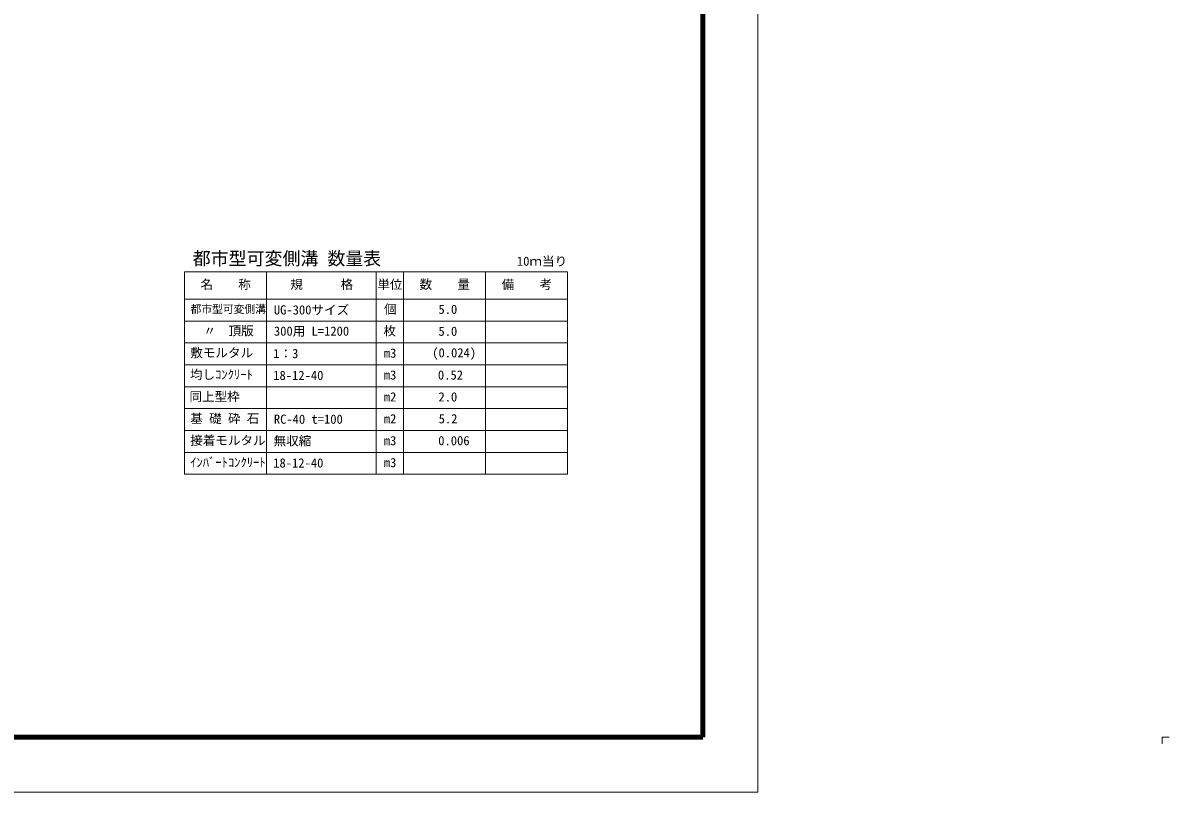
# Model space of a CAD drawing. Units: millimetres on the paper. Extents: x 20 to 1011, y 20 to 614.
# Drawn here: x 592.5 to 1011.4, y 20.1 to 301.3 of the extents above; entities that cross this region are included whole.
import ezdxf
from ezdxf.enums import TextEntityAlignment as Align

# ---------------------------------------------------------------- set-up
doc = ezdxf.new("R2010")
doc.units = ezdxf.units.MM
for name, color, linetype, lineweight in [('D-BMK-HTXT', 7, 'Continuous', 13), ('D-TTL-LINE（区切線）', 7, 'Continuous', 35), ('D-TTL（外枠）', 2, 'Continuous', 140), ('Defpoints_4', 151, 'Continuous', 13)]:
    doc.layers.add(name, color=color, linetype=linetype, lineweight=lineweight)
doc.styles.add('ＭＳ ゴシック', font='')
doc.styles.get('ＭＳ ゴシック').set_extended_font_data('MS Gothic')

msp = doc.modelspace()

# ---------------------------------------------------------------- linework, layer by layer
at = {"layer": 'D-BMK-HTXT'}
for p, q in [((651.58, 210.27), (651.58, 136.27)), ((651.58, 210.27), (791.58, 210.27)), ((681.58, 210.27), (681.58, 136.27)), ((721.58, 210.27), (721.58, 136.27)), ((731.58, 210.27), (731.58, 136.27)), ((761.58, 210.27), (761.58, 136.27)), ((791.58, 210.27), (791.58, 136.27)), ((651.58, 200.27), (791.58, 200.27)), ((651.58, 192.27), (791.58, 192.27)), ((651.58, 184.27), (791.58, 184.27)), ((651.58, 176.27), (791.58, 176.27)), ((651.58, 168.27), (791.58, 168.27)), ((651.58, 160.27), (791.58, 160.27)), ((651.58, 152.27), (791.58, 152.27)), ((651.58, 144.27), (791.58, 144.27)), ((651.58, 136.27), (791.58, 136.27))]:
    msp.add_line(p, q, dxfattribs=at)
at = {"layer": 'D-TTL-LINE（区切線）', "lineweight": 18}
for p, q in [((861.1, 20.11), (861.1, 614.11)), ((20.1, 20.11), (861.1, 20.11))]:
    msp.add_line(p, q, dxfattribs=at)
at = {"layer": 'D-TTL（外枠）'}
for p, q in [((841, 40.21), (841, 594.01)), ((40.2, 40.21), (841, 40.21))]:
    msp.add_line(p, q, dxfattribs=at)
at = {"layer": 'Defpoints_4'}
for q in [(1011.358, 40.21), (1008.83, 37.798)]:
    msp.add_line((1008.83, 40.21), q, dxfattribs=at)

# ---------------------------------------------------------------- texts
at = {"layer": 'D-BMK-HTXT', "style": 'ＭＳ ゴシック'}
for s, height, p in [('都市型可変側溝 数量表', 4.811, (654.57, 211.309)), ('10ｍ当り', 3.367, (773.046, 211.467)), ('名\u3000\u3000称', 3.367, (657.421, 202.989)), ('規\u3000\u3000\u3000格', 3.367, (690.225, 203.007)), ('単位', 3.367, (722.041, 202.972)), ('数\u3000\u3000量', 3.367, (737.473, 203.007)), ('備\u3000\u3000考', 3.367, (767.491, 202.979)), ('都市型可変側溝', 2.886, (653.776, 194.343)), ('UG-300サイズ', 3.367, (684.229, 193.677)), ('個', 3.367, (724.458, 193.952)), ('5.0', 3.367, (744.372, 193.872)), ('\u3000〃\u3000頂版', 3.367, (653.899, 186.015)), ('300用 L=1200', 3.367, (684.246, 185.908)), ('枚', 3.367, (724.281, 186.015)), ('5.0', 3.367, (744.372, 185.872)), ('敷モルタル', 3.367, (653.686, 178.014)), ('1：3', 3.367, (683.998, 177.721)), ('m3', 3.367, (724.405, 177.872)), ('(0.024)', 3.367, (742.097, 177.989)), ('均しｺﾝｸﾘｰﾄ', 3.367, (653.563, 170.033)), ('18-12-40', 3.367, (683.998, 169.721)), ('m3', 3.367, (724.405, 169.872)), ('0.52', 3.367, (744.186, 169.872)), ('同上型枠', 3.367, (653.367, 161.989)), ('m2', 3.367, (724.396, 161.872)), ('2.0', 3.367, (744.372, 161.872)), ('基 礎 砕 石', 3.367, (653.686, 153.98)), ('RC-40 t=100', 3.367, (684.229, 153.721)), ('m2', 3.367, (724.396, 153.872)), ('5.2', 3.367, (744.445, 153.872)), ('接着モルタル', 3.367, (653.651, 145.979)), ('無収縮', 3.367, (684.124, 145.801)), ('m3', 3.367, (724.405, 145.872)), ('0.006', 3.367, (744.291, 145.872)), ('ｲﾝﾊﾞｰﾄｺﾝｸﾘｰﾄ', 3.367, (653.668, 137.944)), ('18-12-40', 3.367, (683.998, 137.721)), ('m3', 3.367, (724.405, 137.872))]:
    msp.add_text(s, height=height, dxfattribs=at).set_placement(p, align=Align.BOTTOM_LEFT)

doc.saveas('drawing.dxf')
